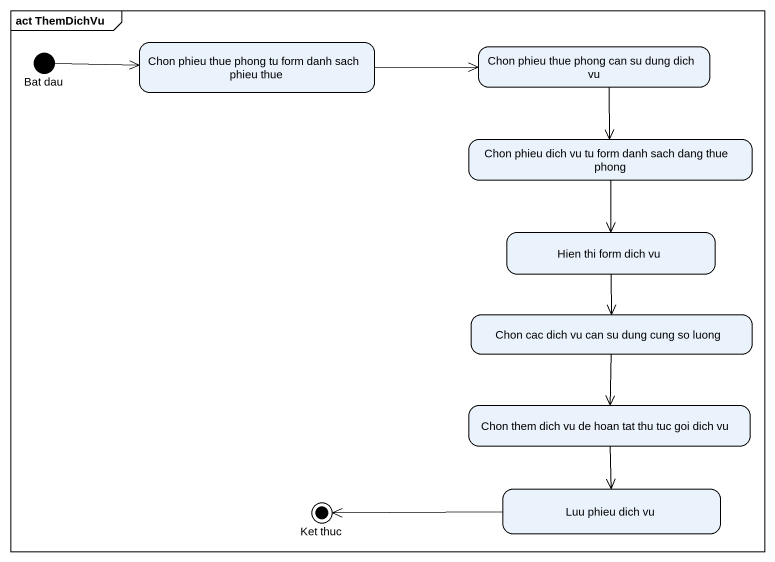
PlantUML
@startuml
mainframe act ThemDichVu
hide empty description
state "Bat dau" as Bat_dau <<start>>
state "Chon phieu thue phong tu form danh sach phieu thue" as Chon_phieu_thue_phong_tu
state "Chon phieu thue phong can su dung dich vu" as Chon_phieu_thue_phong_can
state "Chon phieu dich vu tu form danh sach dang thue phong" as Chon_phieu_dich_vu_tu_form
state "Hien thi form dich vu" as Hien_thi_form_dich_vu
state "Chon cac dich vu can su dung cung so luong" as Chon_cac_dich_vu_can_su
state "Chon them dich vu de hoan tat thu tuc goi dich vu" as Chon_them_dich_vu_de_hoan
state "Ket thuc" as Ket_thuc <<end>>
state "Luu phieu dich vu" as Luu_phieu_dich_vu
Bat_dau -right-> Chon_phieu_thue_phong_tu
Chon_phieu_thue_phong_tu -right-> Chon_phieu_thue_phong_can
Chon_phieu_thue_phong_can --> Chon_phieu_dich_vu_tu_form
Chon_phieu_dich_vu_tu_form --> Hien_thi_form_dich_vu
Hien_thi_form_dich_vu --> Chon_cac_dich_vu_can_su
Chon_cac_dich_vu_can_su --> Chon_them_dich_vu_de_hoan
Chon_them_dich_vu_de_hoan --> Luu_phieu_dich_vu
Luu_phieu_dich_vu -left-> Ket_thuc
@enduml
